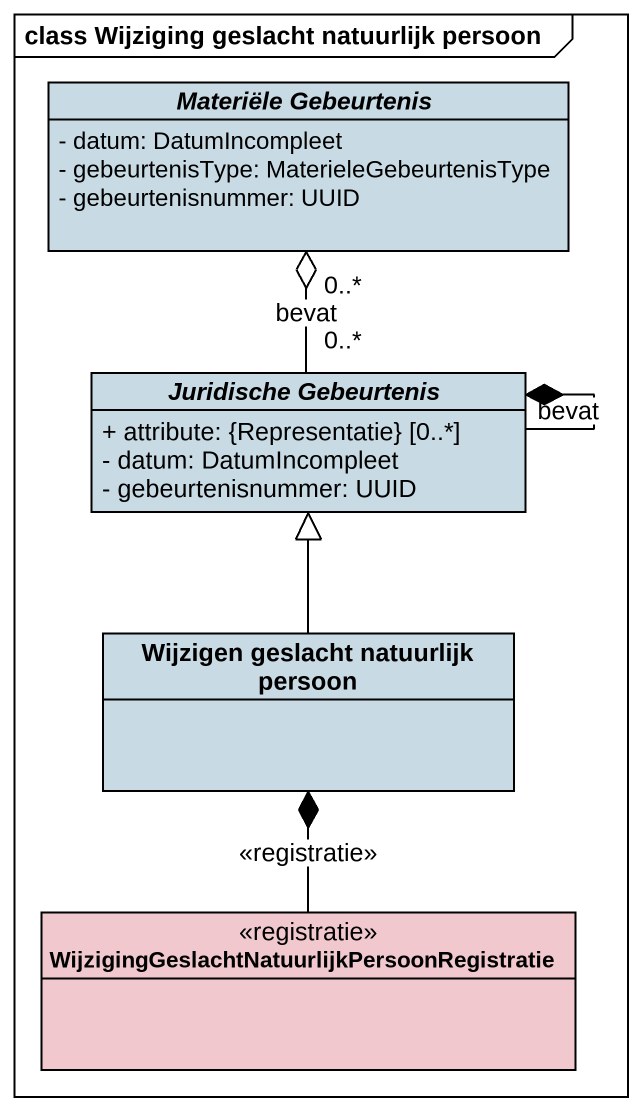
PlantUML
@startuml
mainframe class Wijziging geslacht natuurlijk persoon
hide circle
hide empty members
skinparam classAttributeIconSize 0
abstract class "Materiële Gebeurtenis" as Materiële_Gebeurtenis #C8DAE3 {
  - datum: DatumIncompleet
  - gebeurtenisType: MaterieleGebeurtenisType
  - gebeurtenisnummer: UUID
}
abstract class "Juridische Gebeurtenis" as Juridische_Gebeurtenis #C8DAE3 {
  + attribute: {Representatie} [0..*]
  - datum: DatumIncompleet
  - gebeurtenisnummer: UUID
}
class "Wijzigen geslacht natuurlijk persoon" as Wijzigen_geslacht #C8DAE3
class "WijzigingGeslachtNatuurlijkPersoonRegistratie" as WijzigingGeslachtNatuurlijkP <<registratie>> #F0C8CD
Juridische_Gebeurtenis "0..*" -up-o "0..*" Materiële_Gebeurtenis : bevat
Juridische_Gebeurtenis --* Juridische_Gebeurtenis : bevat
Wijzigen_geslacht -up-|> Juridische_Gebeurtenis
WijzigingGeslachtNatuurlijkP -up-* Wijzigen_geslacht : <<registratie>>
@enduml
